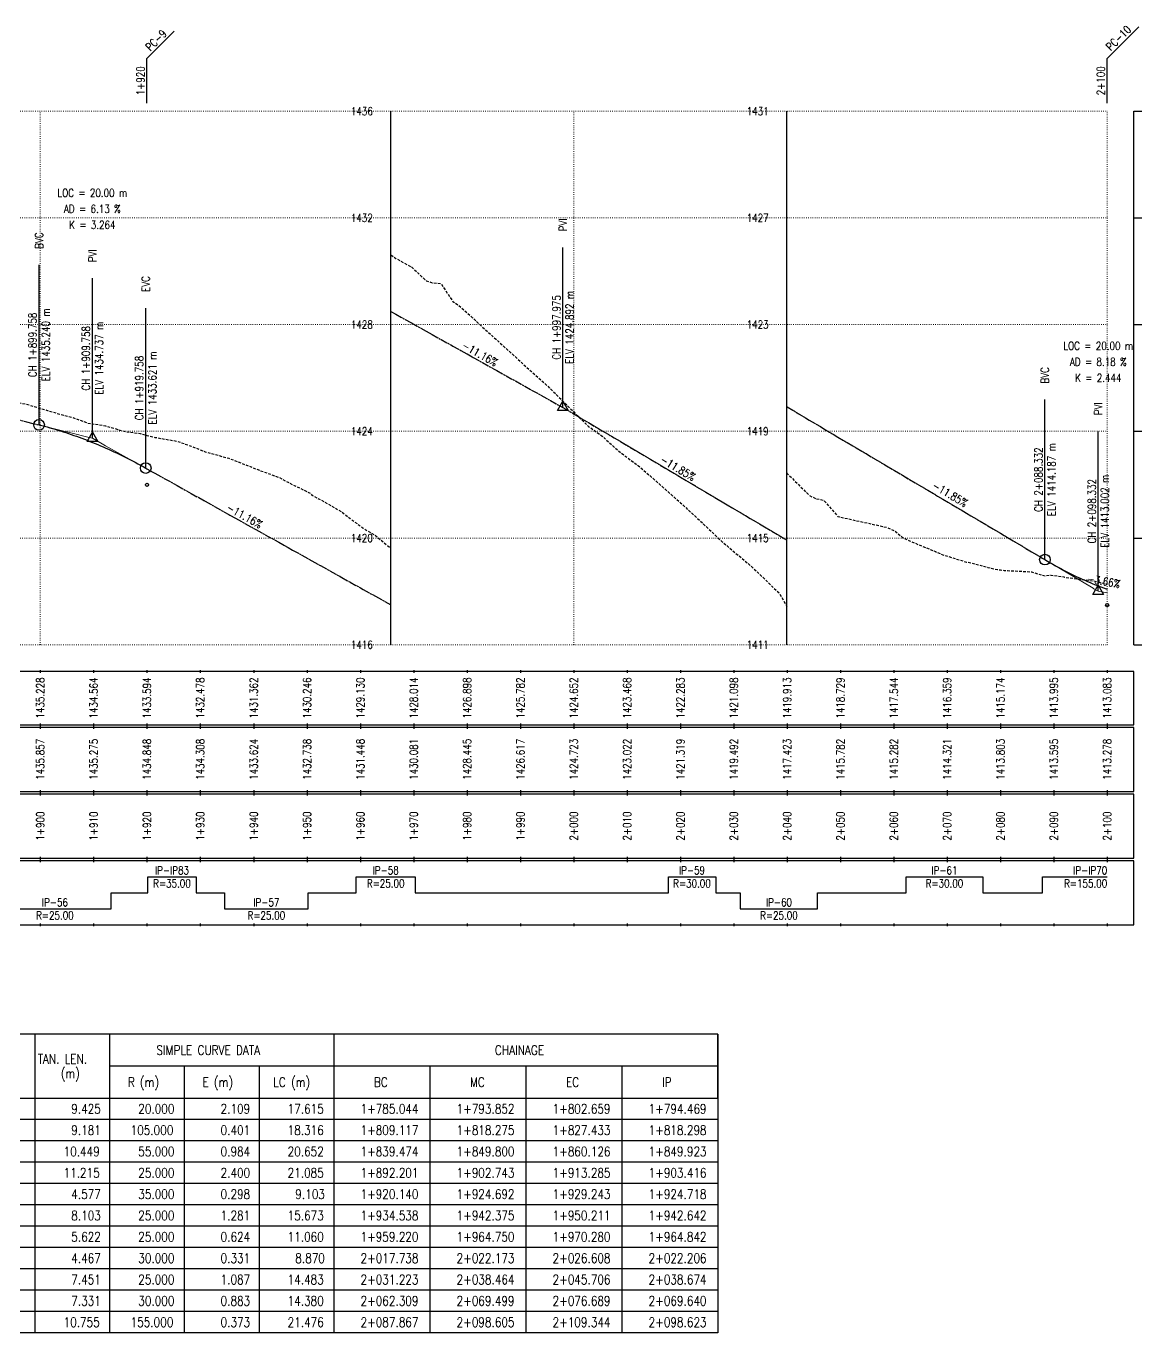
# Model space of a CAD drawing. Extents: x 337736 to 342002, y 3067251 to 3069533.
# Drawn here: x 340872.4 to 341081.6, y 3067258.7 to 3067503.7 of the extents above; entities that cross this region are included whole.
import ezdxf
from ezdxf.enums import TextEntityAlignment as Align

# ---------------------------------------------------------------- set-up
doc = ezdxf.new("R2010")
doc.units = 0
doc.header["$MEASUREMENT"] = 0
for name, pattern in [('Center', [2, 1.25, -0.25, 0.25, -0.25]), ('Dashed', [0.75, 0.5, -0.25]), ('Dot', [0.25, 0, -0.25])]:
    doc.linetypes.add(name, pattern=pattern)
for name, color, linetype in [('Chainage_TXT', 7, 'Continuous'), ('DesignRL_TXT', 5, 'Continuous'), ('ExistRL_TXT', 3, 'Continuous'), ('GL', 3, 'Dashed'), ('Grade Text', 7, 'Continuous'), ('HC_Data', 7, 'Continuous'), ('Horizontal Alignment', 7, 'Continuous'), ('Remark', 7, 'Continuous'), ('Scale Line', 1, 'Continuous'), ('TitleBox', 7, 'Continuous'), ('VIP Mark', 7, 'Continuous')]:
    doc.layers.add(name, color=color, linetype=linetype)
for name, color, linetype, lineweight in [('Grids', 9, 'Dot', 13), ('PipeCulvert', 6, 'Continuous', 30), ('Vertical Alignment', 5, 'Center', 30), ('VIP Line', 2, 'Continuous', 5)]:
    doc.layers.add(name, color=color, linetype=linetype, lineweight=lineweight)
doc.styles.get("Standard").update_dxf_attribs({"font": 'simplex.shx'})

msp = doc.modelspace()

# ---------------------------------------------------------------- linework, layer by layer
at = {"layer": 'GL', "flags": 128}
for points in [[(340940.78, 3067460.81), (340941.68, 3067460.15), (340944.65, 3067458.53), (340947.41, 3067455.95), (340948.52, 3067455.58), (340950.18, 3067455.43), (340952.39, 3067452.08), (340953.91, 3067451.02), (340955.06, 3067449.96), (340956, 3067449.09), (340956.2, 3067448.9), (340960.13, 3067445.28), (340960.63, 3067444.85), (340967.16, 3067438.91), (340970.7, 3067435.7), (340973.04, 3067433.37), (340975.06, 3067431.35), (340976.47, 3067429.95), (340977.84, 3067428.63), (340980.41, 3067426.85), (340982.66, 3067424.74), (340983.85, 3067423.75), (340987.2, 3067421.24), (340989.52, 3067419.25), (340992.88, 3067416.24), (340994.91, 3067414.47), (340995.06, 3067414.33), (340998.1, 3067411.57), (341002.16, 3067407.71), (341002.9, 3067407.03), (341003.81, 3067406.25), (341008.16, 3067402.6), (341010.82, 3067400.08), (341012.19, 3067398.7), (341013.56, 3067397.47), (341014.98, 3067394.92)], [(340775.06, 3067459.86), (340775.28, 3067459.8), (340778.26, 3067457.39), (340778.47, 3067457.23), (340778.49, 3067457.21), (340782.42, 3067456.36), (340785.58, 3067453.87), (340785.86, 3067453.77), (340787.3, 3067453.28), (340790.33, 3067452.48), (340790.8, 3067452.38), (340792.55, 3067452.95), (340795.06, 3067451.64), (340795.46, 3067451.43), (340797.15, 3067450.93), (340801.09, 3067449.34), (340801.94, 3067448.65), (340803.08, 3067447.83), (340805.54, 3067446.86), (340809.62, 3067446.2), (340811.96, 3067444.48), (340813.02, 3067444.16), (340813.93, 3067443.82), (340815.06, 3067443.6), (340817.3, 3067443.16), (340821.28, 3067442.06), (340821.56, 3067442.03), (340823.45, 3067443.12), (340823.56, 3067443.18), (340825.89, 3067441.17), (340826.08, 3067441.11), (340829.94, 3067440.57), (340830.68, 3067440.48), (340834.07, 3067439.71), (340834.65, 3067439.56), (340835.06, 3067439.45), (340837.47, 3067438.81), (340838.37, 3067438.88), (340839.53, 3067438.75), (340843.24, 3067438.18), (340843.73, 3067438.15), (340848.85, 3067437.95), (340850.17, 3067437.37), (340850.87, 3067437.3), (340851.69, 3067437.65), (340852.32, 3067437.22), (340854.8, 3067436.18), (340855.06, 3067436.14), (340860.06, 3067435.4), (340864.29, 3067434.51), (340866.96, 3067433.67), (340870.07, 3067433.22), (340872.48, 3067432.82), (340875.06, 3067432.02), (340878.75, 3067430.95), (340881.06, 3067430.33), (340883.99, 3067429.27), (340884.82, 3067429.15), (340886.68, 3067428.86), (340887.3, 3067428.73), (340891.24, 3067427.63), (340893.8, 3067427.32), (340895.06, 3067426.97), (340896.15, 3067426.67), (340896.54, 3067426.6), (340900.71, 3067425.88), (340903.34, 3067424.96), (340904.75, 3067424.4), (340905.98, 3067423.9), (340910.41, 3067422.67), (340910.61, 3067422.6), (340911.66, 3067422.2), (340915.06, 3067420.85), (340915.45, 3067420.68), (340915.47, 3067420.67), (340919.75, 3067419.12), (340922.36, 3067417.73), (340925.71, 3067416.11), (340925.98, 3067415.76), (340927.59, 3067414.91), (340931.57, 3067412.63), (340933.12, 3067411.39), (340935.06, 3067409.98), (340935.6, 3067409.58), (340937.91, 3067408.17), (340940.78, 3067405.81)], [(341014.98, 3067419.92), (341015.06, 3067419.85), (341019.22, 3067415.73), (341020.48, 3067415.06), (341021.31, 3067414.95), (341021.96, 3067414.79), (341024.58, 3067411.75), (341033.68, 3067409.75), (341035.06, 3067409.14), (341035.17, 3067409.1), (341036.7, 3067407.84), (341037.99, 3067407.2), (341042.9, 3067405.18), (341043.26, 3067405), (341044.23, 3067404.59), (341048.68, 3067403.22), (341049.52, 3067403.1), (341052.69, 3067402.21), (341054.5, 3067401.82), (341055.06, 3067401.75), (341055.74, 3067401.66), (341055.98, 3067401.61), (341056.37, 3067401.62), (341060.9, 3067401.39), (341062.9, 3067400.74), (341063.44, 3067400.66), (341064.53, 3067400.78), (341066.94, 3067400.47), (341067.08, 3067400.37), (341072.41, 3067399.7), (341072.58, 3067399.68), (341073.39, 3067399.5), (341075.06, 3067399.12)]]:
    msp.add_lwpolyline(points, dxfattribs=at)
at = {"layer": 'Grids'}
for p, q in [((340775.06, 3067487.73), (341075.06, 3067487.73)), ((340875.06, 3067387.73), (340875.06, 3067487.73)), ((340975.06, 3067387.73), (340975.06, 3067487.73)), ((341075.06, 3067387.73), (341075.06, 3067487.73)), ((341075.06, 3067387.73), (341075.06, 3067487.73)), ((340775.06, 3067467.73), (341075.06, 3067467.73)), ((340775.06, 3067447.73), (341075.06, 3067447.73)), ((340775.06, 3067427.73), (341075.06, 3067427.73)), ((340775.06, 3067407.73), (341075.06, 3067407.73)), ((340775.06, 3067387.73), (341075.06, 3067387.73))]:
    msp.add_line(p, q, dxfattribs=at)
at = {"layer": 'HC_Data'}
for p, q in [((340874.06, 3067314.73), (340874.06, 3067302.73)), ((340888.06, 3067314.73), (340888.06, 3067302.73)), ((340930.06, 3067314.73), (340930.06, 3067302.73)), ((341002.06, 3067314.73), (341002.06, 3067302.73)), ((340930.06, 3067308.73), (340888.06, 3067308.73)), ((340902.06, 3067308.73), (340902.06, 3067302.73)), ((340916.06, 3067308.73), (340916.06, 3067302.73)), ((341002.06, 3067308.73), (340930.06, 3067308.73)), ((340948.06, 3067308.73), (340948.06, 3067302.73)), ((340966.06, 3067308.73), (340966.06, 3067302.73)), ((340984.06, 3067308.73), (340984.06, 3067302.73)), ((340874.06, 3067302.73), (340874.06, 3067258.73)), ((340888.06, 3067302.73), (340888.06, 3067258.73)), ((340902.06, 3067302.73), (340902.06, 3067258.73)), ((340916.06, 3067302.73), (340916.06, 3067258.73)), ((340930.06, 3067302.73), (340930.06, 3067258.73)), ((340948.06, 3067302.73), (340948.06, 3067258.73)), ((340966.06, 3067302.73), (340966.06, 3067258.73)), ((340984.06, 3067302.73), (340984.06, 3067258.73)), ((341002.06, 3067302.73), (341002.06, 3067258.73)), ((341002.06, 3067298.73), (340770.06, 3067298.73)), ((341002.06, 3067294.73), (340770.06, 3067294.73)), ((341002.06, 3067290.73), (340770.06, 3067290.73)), ((341002.06, 3067286.73), (340770.06, 3067286.73)), ((341002.06, 3067282.73), (340770.06, 3067282.73)), ((341002.06, 3067278.73), (340770.06, 3067278.73)), ((341002.06, 3067274.73), (340770.06, 3067274.73)), ((341002.06, 3067270.73), (340770.06, 3067270.73)), ((341002.06, 3067266.73), (340770.06, 3067266.73)), ((341002.06, 3067262.73), (340770.06, 3067262.73)), ((341002.06, 3067258.73), (340770.06, 3067258.73))]:
    msp.add_line(p, q, dxfattribs=at)
msp.add_lwpolyline([(340770.06, 3067314.73), (340770.06, 3067302.73), (341002.06, 3067302.73), (341002.06, 3067314.73), (340770.06, 3067314.73)], dxfattribs=at)
at = {"layer": 'Horizontal Alignment'}
msp.add_lwpolyline([(340867.26, 3067338.23), (340888.35, 3067338.23), (340888.35, 3067341.23), (340895.2, 3067341.23), (340895.2, 3067344.23), (340904.3, 3067344.23), (340904.3, 3067341.23), (340909.6, 3067341.23), (340909.6, 3067338.23), (340925.27, 3067338.23), (340925.27, 3067341.23), (340934.28, 3067341.23), (340934.28, 3067344.23), (340945.34, 3067344.23), (340945.34, 3067341.23), (340992.8, 3067341.23), (340992.8, 3067344.23), (341001.67, 3067344.23), (341001.67, 3067341.23), (341006.28, 3067341.23), (341006.28, 3067338.23), (341020.77, 3067338.23), (341020.77, 3067341.23), (341037.37, 3067341.23), (341037.37, 3067344.23), (341051.75, 3067344.23), (341051.75, 3067341.23), (341062.93, 3067341.23), (341062.93, 3067344.23), (341075.06, 3067344.23)], dxfattribs=at)
at = {"layer": 'PipeCulvert'}
for centre in [(340895.06, 3067417.7), (341075.06, 3067395.15)]:
    msp.add_circle(centre, 0.3, dxfattribs=at)
at = {"layer": 'Remark'}
for p, q in [((340895.06, 3067497.63), (340900.15, 3067502.73)), ((341075.06, 3067497.63), (341081, 3067503.57)), ((340895.06, 3067489.23), (340895.06, 3067497.63)), ((341075.06, 3067489.23), (341075.06, 3067497.63))]:
    msp.add_line(p, q, dxfattribs=at)
at = {"layer": 'Scale Line'}
for p, q in [((340940.78, 3067387.73), (340940.78, 3067487.73)), ((341014.98, 3067387.73), (341014.98, 3067487.73)), ((341080.06, 3067387.73), (341080.06, 3067487.73)), ((341080.06, 3067487.73), (341081.56, 3067487.73)), ((341080.06, 3067467.73), (341081.56, 3067467.73)), ((341080.06, 3067447.73), (341081.56, 3067447.73)), ((341080.06, 3067427.73), (341081.56, 3067427.73)), ((341080.06, 3067407.73), (341081.56, 3067407.73)), ((341080.06, 3067387.73), (341081.56, 3067387.73))]:
    msp.add_line(p, q, dxfattribs=at)
at = {"layer": 'TitleBox'}
for p, q in [((340875.06, 3067382.98), (340875.06, 3067382.48)), ((340885.06, 3067382.98), (340885.06, 3067382.48)), ((340895.06, 3067382.98), (340895.06, 3067382.48)), ((340905.06, 3067382.98), (340905.06, 3067382.48)), ((340915.06, 3067382.98), (340915.06, 3067382.48)), ((340925.06, 3067382.98), (340925.06, 3067382.48)), ((340935.06, 3067382.98), (340935.06, 3067382.48)), ((340945.06, 3067382.98), (340945.06, 3067382.48)), ((340955.06, 3067382.98), (340955.06, 3067382.48)), ((340965.06, 3067382.98), (340965.06, 3067382.48)), ((340975.06, 3067382.98), (340975.06, 3067382.48)), ((340985.06, 3067382.98), (340985.06, 3067382.48)), ((340995.06, 3067382.98), (340995.06, 3067382.48)), ((341005.06, 3067382.98), (341005.06, 3067382.48)), ((341015.06, 3067382.98), (341015.06, 3067382.48)), ((341025.06, 3067382.98), (341025.06, 3067382.48)), ((341035.06, 3067382.98), (341035.06, 3067382.48)), ((341045.06, 3067382.98), (341045.06, 3067382.48)), ((341055.06, 3067382.98), (341055.06, 3067382.48)), ((341065.06, 3067382.98), (341065.06, 3067382.48)), ((341075.06, 3067382.98), (341075.06, 3067382.48)), ((341075.06, 3067382.98), (341075.06, 3067382.48)), ((340875.06, 3067372.98), (340875.06, 3067372.48)), ((340875.06, 3067372.48), (340875.06, 3067371.98)), ((340885.06, 3067372.98), (340885.06, 3067372.48)), ((340885.06, 3067372.48), (340885.06, 3067371.98)), ((340895.06, 3067372.98), (340895.06, 3067372.48)), ((340895.06, 3067372.48), (340895.06, 3067371.98)), ((340905.06, 3067372.98), (340905.06, 3067372.48)), ((340905.06, 3067372.48), (340905.06, 3067371.98)), ((340915.06, 3067372.98), (340915.06, 3067372.48)), ((340915.06, 3067372.48), (340915.06, 3067371.98)), ((340925.06, 3067372.98), (340925.06, 3067372.48)), ((340925.06, 3067372.48), (340925.06, 3067371.98)), ((340935.06, 3067372.98), (340935.06, 3067372.48)), ((340935.06, 3067372.48), (340935.06, 3067371.98)), ((340945.06, 3067372.98), (340945.06, 3067372.48)), ((340945.06, 3067372.48), (340945.06, 3067371.98)), ((340955.06, 3067372.98), (340955.06, 3067372.48)), ((340955.06, 3067372.48), (340955.06, 3067371.98)), ((340965.06, 3067372.98), (340965.06, 3067372.48)), ((340965.06, 3067372.48), (340965.06, 3067371.98)), ((340975.06, 3067372.98), (340975.06, 3067372.48)), ((340975.06, 3067372.48), (340975.06, 3067371.98)), ((340985.06, 3067372.98), (340985.06, 3067372.48)), ((340985.06, 3067372.48), (340985.06, 3067371.98)), ((340995.06, 3067372.98), (340995.06, 3067372.48)), ((340995.06, 3067372.48), (340995.06, 3067371.98)), ((341005.06, 3067372.98), (341005.06, 3067372.48)), ((341005.06, 3067372.48), (341005.06, 3067371.98)), ((341015.06, 3067372.98), (341015.06, 3067372.48)), ((341015.06, 3067372.48), (341015.06, 3067371.98)), ((341025.06, 3067372.98), (341025.06, 3067372.48)), ((341025.06, 3067372.48), (341025.06, 3067371.98)), ((341035.06, 3067372.98), (341035.06, 3067372.48)), ((341035.06, 3067372.48), (341035.06, 3067371.98)), ((341045.06, 3067372.98), (341045.06, 3067372.48)), ((341045.06, 3067372.48), (341045.06, 3067371.98)), ((341055.06, 3067372.98), (341055.06, 3067372.48)), ((341055.06, 3067372.48), (341055.06, 3067371.98)), ((341065.06, 3067372.98), (341065.06, 3067372.48)), ((341065.06, 3067372.48), (341065.06, 3067371.98)), ((341075.06, 3067372.98), (341075.06, 3067372.48)), ((341075.06, 3067372.98), (341075.06, 3067372.48)), ((341075.06, 3067372.48), (341075.06, 3067371.98)), ((341075.06, 3067372.48), (341075.06, 3067371.98)), ((340875.06, 3067360.48), (340875.06, 3067359.98)), ((340875.06, 3067359.98), (340875.06, 3067359.48)), ((340885.06, 3067360.48), (340885.06, 3067359.98)), ((340885.06, 3067359.98), (340885.06, 3067359.48)), ((340895.06, 3067360.48), (340895.06, 3067359.98)), ((340895.06, 3067359.98), (340895.06, 3067359.48)), ((340905.06, 3067360.48), (340905.06, 3067359.98)), ((340905.06, 3067359.98), (340905.06, 3067359.48)), ((340915.06, 3067360.48), (340915.06, 3067359.98)), ((340915.06, 3067359.98), (340915.06, 3067359.48)), ((340925.06, 3067360.48), (340925.06, 3067359.98)), ((340925.06, 3067359.98), (340925.06, 3067359.48)), ((340935.06, 3067360.48), (340935.06, 3067359.98)), ((340935.06, 3067359.98), (340935.06, 3067359.48)), ((340945.06, 3067360.48), (340945.06, 3067359.98)), ((340945.06, 3067359.98), (340945.06, 3067359.48)), ((340955.06, 3067360.48), (340955.06, 3067359.98)), ((340955.06, 3067359.98), (340955.06, 3067359.48)), ((340965.06, 3067360.48), (340965.06, 3067359.98)), ((340965.06, 3067359.98), (340965.06, 3067359.48)), ((340975.06, 3067360.48), (340975.06, 3067359.98)), ((340975.06, 3067359.98), (340975.06, 3067359.48)), ((340985.06, 3067360.48), (340985.06, 3067359.98)), ((340985.06, 3067359.98), (340985.06, 3067359.48)), ((340995.06, 3067360.48), (340995.06, 3067359.98)), ((340995.06, 3067359.98), (340995.06, 3067359.48)), ((341005.06, 3067360.48), (341005.06, 3067359.98)), ((341005.06, 3067359.98), (341005.06, 3067359.48)), ((341015.06, 3067360.48), (341015.06, 3067359.98)), ((341015.06, 3067359.98), (341015.06, 3067359.48)), ((341025.06, 3067360.48), (341025.06, 3067359.98)), ((341025.06, 3067359.98), (341025.06, 3067359.48)), ((341035.06, 3067360.48), (341035.06, 3067359.98)), ((341035.06, 3067359.98), (341035.06, 3067359.48)), ((341045.06, 3067360.48), (341045.06, 3067359.98)), ((341045.06, 3067359.98), (341045.06, 3067359.48)), ((341055.06, 3067360.48), (341055.06, 3067359.98)), ((341055.06, 3067359.98), (341055.06, 3067359.48)), ((341065.06, 3067360.48), (341065.06, 3067359.98)), ((341065.06, 3067359.98), (341065.06, 3067359.48)), ((341075.06, 3067360.48), (341075.06, 3067359.98)), ((341075.06, 3067360.48), (341075.06, 3067359.98)), ((341075.06, 3067359.98), (341075.06, 3067359.48)), ((341075.06, 3067359.98), (341075.06, 3067359.48)), ((340875.06, 3067347.98), (340875.06, 3067347.48)), ((340875.06, 3067347.48), (340875.06, 3067346.98)), ((340885.06, 3067347.98), (340885.06, 3067347.48)), ((340885.06, 3067347.48), (340885.06, 3067346.98)), ((340895.06, 3067347.98), (340895.06, 3067347.48)), ((340895.06, 3067347.48), (340895.06, 3067346.98)), ((340905.06, 3067347.98), (340905.06, 3067347.48)), ((340905.06, 3067347.48), (340905.06, 3067346.98)), ((340915.06, 3067347.98), (340915.06, 3067347.48)), ((340915.06, 3067347.48), (340915.06, 3067346.98)), ((340925.06, 3067347.98), (340925.06, 3067347.48)), ((340925.06, 3067347.48), (340925.06, 3067346.98)), ((340935.06, 3067347.98), (340935.06, 3067347.48)), ((340935.06, 3067347.48), (340935.06, 3067346.98)), ((340945.06, 3067347.98), (340945.06, 3067347.48)), ((340945.06, 3067347.48), (340945.06, 3067346.98)), ((340955.06, 3067347.98), (340955.06, 3067347.48)), ((340955.06, 3067347.48), (340955.06, 3067346.98)), ((340965.06, 3067347.98), (340965.06, 3067347.48)), ((340965.06, 3067347.48), (340965.06, 3067346.98)), ((340975.06, 3067347.98), (340975.06, 3067347.48)), ((340975.06, 3067347.48), (340975.06, 3067346.98)), ((340985.06, 3067347.98), (340985.06, 3067347.48)), ((340985.06, 3067347.48), (340985.06, 3067346.98)), ((340995.06, 3067347.98), (340995.06, 3067347.48)), ((340995.06, 3067347.48), (340995.06, 3067346.98)), ((341005.06, 3067347.98), (341005.06, 3067347.48)), ((341005.06, 3067347.48), (341005.06, 3067346.98)), ((341015.06, 3067347.98), (341015.06, 3067347.48)), ((341015.06, 3067347.48), (341015.06, 3067346.98)), ((341025.06, 3067347.98), (341025.06, 3067347.48)), ((341025.06, 3067347.48), (341025.06, 3067346.98)), ((341035.06, 3067347.98), (341035.06, 3067347.48)), ((341035.06, 3067347.48), (341035.06, 3067346.98)), ((341045.06, 3067347.98), (341045.06, 3067347.48)), ((341045.06, 3067347.48), (341045.06, 3067346.98)), ((341055.06, 3067347.98), (341055.06, 3067347.48)), ((341055.06, 3067347.48), (341055.06, 3067346.98)), ((341065.06, 3067347.98), (341065.06, 3067347.48)), ((341065.06, 3067347.48), (341065.06, 3067346.98)), ((341075.06, 3067347.98), (341075.06, 3067347.48)), ((341075.06, 3067347.98), (341075.06, 3067347.48)), ((341075.06, 3067347.48), (341075.06, 3067346.98)), ((341075.06, 3067347.48), (341075.06, 3067346.98)), ((340875.06, 3067335.48), (340875.06, 3067334.98)), ((340885.06, 3067335.48), (340885.06, 3067334.98)), ((340895.06, 3067335.48), (340895.06, 3067334.98)), ((340905.06, 3067335.48), (340905.06, 3067334.98)), ((340915.06, 3067335.48), (340915.06, 3067334.98)), ((340925.06, 3067335.48), (340925.06, 3067334.98)), ((340935.06, 3067335.48), (340935.06, 3067334.98)), ((340945.06, 3067335.48), (340945.06, 3067334.98)), ((340955.06, 3067335.48), (340955.06, 3067334.98)), ((340965.06, 3067335.48), (340965.06, 3067334.98)), ((340975.06, 3067335.48), (340975.06, 3067334.98)), ((340985.06, 3067335.48), (340985.06, 3067334.98)), ((340995.06, 3067335.48), (340995.06, 3067334.98)), ((341005.06, 3067335.48), (341005.06, 3067334.98)), ((341015.06, 3067335.48), (341015.06, 3067334.98)), ((341025.06, 3067335.48), (341025.06, 3067334.98)), ((341035.06, 3067335.48), (341035.06, 3067334.98)), ((341045.06, 3067335.48), (341045.06, 3067334.98)), ((341055.06, 3067335.48), (341055.06, 3067334.98)), ((341065.06, 3067335.48), (341065.06, 3067334.98)), ((341075.06, 3067335.48), (341075.06, 3067334.98)), ((341075.06, 3067335.48), (341075.06, 3067334.98))]:
    msp.add_line(p, q, dxfattribs=at)
for points in [[(340770.06, 3067372.73), (341080.06, 3067372.73), (341080.06, 3067382.73), (340770.06, 3067382.73)], [(340770.06, 3067360.23), (341080.06, 3067360.23), (341080.06, 3067372.23), (340770.06, 3067372.23)], [(340770.06, 3067347.73), (341080.06, 3067347.73), (341080.06, 3067359.73), (340770.06, 3067359.73)], [(340770.06, 3067335.23), (341080.06, 3067335.23), (341080.06, 3067347.23), (340770.06, 3067347.23)]]:
    msp.add_lwpolyline(points, close=True, dxfattribs=at)
at = {"layer": 'Vertical Alignment'}
for points in [[(340940.78, 3067450.19), (340941.68, 3067449.69), (340944.65, 3067448.04), (340947.41, 3067446.49), (340948.52, 3067445.88), (340950.18, 3067444.95), (340952.39, 3067443.72), (340953.91, 3067442.87), (340955.06, 3067442.23), (340956, 3067441.7), (340956.2, 3067441.59), (340960.13, 3067439.4), (340960.63, 3067439.12), (340967.16, 3067435.47), (340970.7, 3067433.5), (340973.04, 3067432.2), (340973.04, 3067432.2), (340973.04, 3067432.2), (340973.04, 3067432.2), (340975.06, 3067431), (340976.47, 3067430.16), (340977.84, 3067429.35), (340980.41, 3067427.83), (340982.66, 3067426.49), (340983.85, 3067425.79), (340987.2, 3067423.81), (340989.52, 3067422.43), (340992.88, 3067420.44), (340994.91, 3067419.24), (340995.06, 3067419.15), (340998.1, 3067417.35), (341002.16, 3067414.94), (341002.9, 3067414.51), (341003.81, 3067413.97), (341008.16, 3067411.39), (341010.82, 3067409.82), (341012.19, 3067409), (341013.56, 3067408.19), (341014.98, 3067407.35)], [(341014.98, 3067432.35), (341015.06, 3067432.3), (341019.22, 3067429.84), (341020.48, 3067429.09), (341021.31, 3067428.6), (341021.96, 3067428.22), (341024.58, 3067426.66), (341033.68, 3067421.27), (341035.06, 3067420.45), (341035.17, 3067420.39), (341036.7, 3067419.49), (341037.99, 3067418.72), (341042.9, 3067415.81), (341043.26, 3067415.6), (341044.23, 3067415.03), (341048.68, 3067412.39), (341049.52, 3067411.89), (341052.69, 3067410.01), (341054.5, 3067408.94), (341055.06, 3067408.61), (341055.74, 3067408.21), (341055.98, 3067408.06), (341056.37, 3067407.83), (341060.9, 3067405.14), (341062.9, 3067403.96), (341063.39, 3067403.67), (341063.89, 3067403.38), (341064.39, 3067403.09), (341064.89, 3067402.81), (341065.39, 3067402.53), (341065.89, 3067402.25), (341066.39, 3067401.99), (341066.89, 3067401.72), (341067.39, 3067401.46), (341067.89, 3067401.21), (341068.39, 3067400.96), (341068.89, 3067400.72), (341069.39, 3067400.48), (341069.89, 3067400.25), (341070.39, 3067400.03), (341070.89, 3067399.8), (341071.39, 3067399.59), (341071.89, 3067399.37), (341072.39, 3067399.17), (341072.89, 3067398.97), (341073.39, 3067398.77), (341073.89, 3067398.58), (341074.39, 3067398.39), (341074.89, 3067398.21), (341075.06, 3067398.15)], [(340870.07, 3067430.13), (340872.48, 3067429.52), (340874.82, 3067428.93), (340875.32, 3067428.81), (340875.82, 3067428.67), (340876.32, 3067428.54), (340876.82, 3067428.4), (340877.32, 3067428.26), (340877.82, 3067428.11), (340878.32, 3067427.96), (340878.82, 3067427.8), (340879.32, 3067427.65), (340879.82, 3067427.48), (340880.32, 3067427.32), (340880.82, 3067427.15), (340881.32, 3067426.97), (340881.82, 3067426.8), (340882.32, 3067426.62), (340882.82, 3067426.43), (340883.32, 3067426.24), (340883.82, 3067426.05), (340884.32, 3067425.85), (340884.82, 3067425.65), (340885.32, 3067425.45), (340885.82, 3067425.24), (340886.32, 3067425.03), (340886.82, 3067424.81), (340887.32, 3067424.59), (340887.82, 3067424.37), (340888.32, 3067424.14), (340888.82, 3067423.91), (340889.32, 3067423.68), (340889.82, 3067423.44), (340890.32, 3067423.19), (340890.82, 3067422.95), (340891.32, 3067422.7), (340891.82, 3067422.44), (340892.32, 3067422.19), (340892.82, 3067421.92), (340893.32, 3067421.66), (340893.82, 3067421.39), (340894.32, 3067421.12), (340894.82, 3067420.84), (340894.82, 3067420.84), (340895.06, 3067420.7), (340896.15, 3067420.09), (340896.54, 3067419.88), (340900.71, 3067417.55), (340903.34, 3067416.08), (340904.75, 3067415.3), (340905.98, 3067414.61), (340910.41, 3067412.14), (340910.61, 3067412.02), (340911.66, 3067411.44), (340915.06, 3067409.54), (340915.45, 3067409.33), (340915.47, 3067409.31), (340919.75, 3067406.93), (340922.36, 3067405.47), (340925.71, 3067403.6), (340925.98, 3067403.45), (340927.59, 3067402.55), (340931.57, 3067400.34), (340933.12, 3067399.47), (340935.06, 3067398.38), (340935.6, 3067398.08), (340937.91, 3067396.8), (340940.78, 3067395.19)]]:
    msp.add_lwpolyline(points, dxfattribs=at)
at = {"layer": 'VIP Line'}
for points in [[(340940.78, 3067450.19), (340941.68, 3067449.69), (340944.65, 3067448.04), (340947.41, 3067446.49), (340948.52, 3067445.88), (340950.18, 3067444.95), (340952.39, 3067443.72), (340953.91, 3067442.87), (340955.06, 3067442.23), (340956, 3067441.7), (340956.2, 3067441.59), (340960.13, 3067439.4), (340960.63, 3067439.12), (340967.16, 3067435.47), (340970.7, 3067433.5), (340973.04, 3067432.2), (340975.06, 3067431), (340976.47, 3067430.16), (340977.84, 3067429.35), (340980.41, 3067427.83), (340982.66, 3067426.49), (340983.85, 3067425.79), (340987.2, 3067423.81), (340989.52, 3067422.43), (340992.88, 3067420.44), (340994.91, 3067419.24), (340995.06, 3067419.15), (340998.1, 3067417.35), (341002.16, 3067414.94), (341002.9, 3067414.51), (341003.81, 3067413.97), (341008.16, 3067411.39), (341010.82, 3067409.82), (341012.19, 3067409), (341013.56, 3067408.19), (341014.98, 3067407.35)], [(341014.98, 3067432.35), (341015.06, 3067432.3), (341019.22, 3067429.84), (341020.48, 3067429.09), (341021.31, 3067428.6), (341021.96, 3067428.22), (341024.58, 3067426.66), (341033.68, 3067421.27), (341035.06, 3067420.45), (341035.17, 3067420.39), (341036.7, 3067419.49), (341037.99, 3067418.72), (341042.9, 3067415.81), (341043.26, 3067415.6), (341044.23, 3067415.03), (341048.68, 3067412.39), (341049.52, 3067411.89), (341052.69, 3067410.01), (341054.5, 3067408.94), (341055.06, 3067408.61), (341055.74, 3067408.21), (341055.98, 3067408.06), (341056.37, 3067407.83), (341060.9, 3067405.14), (341062.9, 3067403.96), (341063.44, 3067403.64), (341064.53, 3067403), (341066.94, 3067401.57), (341067.08, 3067401.49), (341072.41, 3067398.33), (341072.58, 3067398.23), (341073.39, 3067397.75), (341075.06, 3067397.44)], [(340870.07, 3067430.13), (340872.48, 3067429.52), (340875.06, 3067428.87), (340878.75, 3067427.95), (340881.06, 3067427.36), (340883.99, 3067426.63), (340884.82, 3067426.42), (340886.68, 3067425.38), (340887.3, 3067425.03), (340891.24, 3067422.83), (340893.8, 3067421.4), (340895.06, 3067420.7), (340896.15, 3067420.09), (340896.54, 3067419.88), (340900.71, 3067417.55), (340903.34, 3067416.08), (340904.75, 3067415.3), (340905.98, 3067414.61), (340910.41, 3067412.14), (340910.61, 3067412.02), (340911.66, 3067411.44), (340915.06, 3067409.54), (340915.45, 3067409.33), (340915.47, 3067409.31), (340919.75, 3067406.93), (340922.36, 3067405.47), (340925.71, 3067403.6), (340925.98, 3067403.45), (340927.59, 3067402.55), (340931.57, 3067400.34), (340933.12, 3067399.47), (340935.06, 3067398.38), (340935.6, 3067398.08), (340937.91, 3067396.8), (340940.78, 3067395.19)]]:
    msp.add_lwpolyline(points, dxfattribs=at)
at = {"layer": 'VIP Mark'}
for p, q in [((340973.04, 3067432.2), (340973.04, 3067462.2)), ((340874.82, 3067428.93), (340874.82, 3067458.93)), ((340884.82, 3067426.42), (340884.82, 3067456.42)), ((340894.82, 3067420.84), (340894.82, 3067450.84)), ((341063.39, 3067403.67), (341063.39, 3067433.67)), ((341073.39, 3067397.75), (341073.39, 3067427.75))]:
    msp.add_line(p, q, dxfattribs=at)
for points in [[(340972.04, 3067431.62), (340973.04, 3067433.35), (340974.04, 3067431.62), (340972.04, 3067431.62)], [(340883.82, 3067425.84), (340884.82, 3067427.57), (340885.82, 3067425.84), (340883.82, 3067425.84)], [(341072.39, 3067397.17), (341073.39, 3067398.9), (341074.39, 3067397.17), (341072.39, 3067397.17)]]:
    msp.add_lwpolyline(points, dxfattribs=at)
for centre in [(340874.82, 3067428.93), (340894.82, 3067420.84), (341063.39, 3067403.67)]:
    msp.add_circle(centre, 1, dxfattribs=at)

# ---------------------------------------------------------------- texts
at = {"width": 0.8}
for s, p in [('1436', (340933.28, 3067486.98)), ('1431', (341007.48, 3067486.98)), ('1432', (340933.28, 3067466.98)), ('1427', (341007.48, 3067466.98)), ('1428', (340933.28, 3067446.98)), ('1423', (341007.48, 3067446.98)), ('1424', (340933.28, 3067426.98)), ('1419', (341007.48, 3067426.98)), ('1420', (340933.28, 3067406.98)), ('1415', (341007.48, 3067406.98)), ('1416', (340933.28, 3067386.98)), ('1411', (341007.48, 3067386.98))]:
    msp.add_text(s, height=1.5, dxfattribs=at).set_placement(p)
at = {"layer": 'Chainage_TXT', "width": 0.8}
for s, p in [('1+900', (340875.06, 3067353.73)), ('1+910', (340885.06, 3067353.73)), ('1+920', (340895.06, 3067353.73)), ('1+930', (340905.06, 3067353.73)), ('1+940', (340915.06, 3067353.73)), ('1+950', (340925.06, 3067353.73)), ('1+960', (340935.06, 3067353.73)), ('1+970', (340945.06, 3067353.73)), ('1+980', (340955.06, 3067353.73)), ('1+990', (340965.06, 3067353.73)), ('2+000', (340975.06, 3067353.73)), ('2+010', (340985.06, 3067353.73)), ('2+020', (340995.06, 3067353.73)), ('2+030', (341005.06, 3067353.73)), ('2+040', (341015.06, 3067353.73)), ('2+050', (341025.06, 3067353.73)), ('2+060', (341035.06, 3067353.73)), ('2+070', (341045.06, 3067353.73)), ('2+080', (341055.06, 3067353.73)), ('2+090', (341065.06, 3067353.73)), ('2+100', (341075.06, 3067353.73)), ('2+100', (341075.06, 3067353.73))]:
    msp.add_text(s, height=1.5, rotation=90, dxfattribs=at).set_placement(p, align=Align.MIDDLE_CENTER)
at = {"layer": 'DesignRL_TXT', "width": 0.8}
for s, p in [('1435.228', (340875.06, 3067377.73)), ('1434.564', (340885.06, 3067377.73)), ('1433.594', (340895.06, 3067377.73)), ('1432.478', (340905.06, 3067377.73)), ('1431.362', (340915.06, 3067377.73)), ('1430.246', (340925.06, 3067377.73)), ('1429.130', (340935.06, 3067377.73)), ('1428.014', (340945.06, 3067377.73)), ('1426.898', (340955.06, 3067377.73)), ('1425.782', (340965.06, 3067377.73)), ('1424.652', (340975.06, 3067377.73)), ('1423.468', (340985.06, 3067377.73)), ('1422.283', (340995.06, 3067377.73)), ('1421.098', (341005.06, 3067377.73)), ('1419.913', (341015.06, 3067377.73)), ('1418.729', (341025.06, 3067377.73)), ('1417.544', (341035.06, 3067377.73)), ('1416.359', (341045.06, 3067377.73)), ('1415.174', (341055.06, 3067377.73)), ('1413.995', (341065.06, 3067377.73)), ('1413.083', (341075.06, 3067377.73)), ('1413.083', (341075.06, 3067377.73))]:
    msp.add_text(s, height=1.5, rotation=90, dxfattribs=at).set_placement(p, align=Align.MIDDLE_CENTER)
at = {"layer": 'ExistRL_TXT', "width": 0.8}
for s, p in [('1435.857', (340875.06, 3067366.23)), ('1435.275', (340885.06, 3067366.23)), ('1434.848', (340895.06, 3067366.23)), ('1434.308', (340905.06, 3067366.23)), ('1433.624', (340915.06, 3067366.23)), ('1432.738', (340925.06, 3067366.23)), ('1431.448', (340935.06, 3067366.23)), ('1430.081', (340945.06, 3067366.23)), ('1428.445', (340955.06, 3067366.23)), ('1426.617', (340965.06, 3067366.23)), ('1424.723', (340975.06, 3067366.23)), ('1423.022', (340985.06, 3067366.23)), ('1421.319', (340995.06, 3067366.23)), ('1419.492', (341005.06, 3067366.23)), ('1417.423', (341015.06, 3067366.23)), ('1415.782', (341025.06, 3067366.23)), ('1415.282', (341035.06, 3067366.23)), ('1414.321', (341045.06, 3067366.23)), ('1413.803', (341055.06, 3067366.23)), ('1413.595', (341065.06, 3067366.23)), ('1413.278', (341075.06, 3067366.23)), ('1413.278', (341075.06, 3067366.23))]:
    msp.add_text(s, height=1.5, rotation=90, dxfattribs=at).set_placement(p, align=Align.MIDDLE_CENTER)
at = {"layer": 'Grade Text', "width": 0.8}
for s, rotation, p in [('-11.16%', 330.84, (340956.91, 3067441.19)), ('-11.85%', 329.3585, (340994.01, 3067419.77)), ('-11.85%', 329.3585, (341045.02, 3067414.89)), ('-11.16%', 330.84, (340912.8, 3067410.81)), ('-3.66%', 349.6225, (341074.23, 3067398.45))]:
    msp.add_text(s, height=1.5, rotation=rotation, dxfattribs=at).set_placement(p, align=Align.BOTTOM_CENTER)
at = {"layer": 'HC_Data', "width": 0.8}
for s, p in [('TAN. LEN.', (340874.58, 3067309.18)), ('SIMPLE CURVE DATA', (340896.82, 3067310.83)), ('CHAINAGE', (340960.3, 3067310.83)), ('(m)', (340878.9, 3067306.48)), ('R (m)', (340891.46, 3067304.83)), ('E (m)', (340905.46, 3067304.83)), ('LC (m)', (340918.74, 3067304.83)), ('BC', (340937.62, 3067304.83)), ('MC', (340955.62, 3067304.83)), ('EC', (340973.62, 3067304.83)), ('IP', (340991.62, 3067304.83)), ('9.425', (340880.86, 3067299.83)), ('20.000', (340893.42, 3067299.83)), ('2.109', (340908.86, 3067299.83)), ('17.615', (340921.42, 3067299.83)), ('1+785.044', (340935.1, 3067299.83)), ('1+793.852', (340953.1, 3067299.83)), ('1+802.659', (340971.1, 3067299.83)), ('1+794.469', (340989.1, 3067299.83)), ('9.181', (340880.86, 3067295.83)), ('105.000', (340891.98, 3067295.83)), ('0.401', (340908.86, 3067295.83)), ('18.316', (340921.42, 3067295.83)), ('1+809.117', (340935.1, 3067295.83)), ('1+818.275', (340953.1, 3067295.83)), ('1+827.433', (340971.1, 3067295.83)), ('1+818.298', (340989.1, 3067295.83)), ('10.449', (340879.42, 3067291.83)), ('55.000', (340893.42, 3067291.83)), ('0.984', (340908.86, 3067291.83)), ('20.652', (340921.42, 3067291.83)), ('1+839.474', (340935.1, 3067291.83)), ('1+849.800', (340953.1, 3067291.83)), ('1+860.126', (340971.1, 3067291.83)), ('1+849.923', (340989.1, 3067291.83)), ('11.215', (340879.42, 3067287.83)), ('25.000', (340893.42, 3067287.83)), ('2.400', (340908.86, 3067287.83)), ('21.085', (340921.42, 3067287.83)), ('1+892.201', (340935.1, 3067287.83)), ('1+902.743', (340953.1, 3067287.83)), ('1+913.285', (340971.1, 3067287.83)), ('1+903.416', (340989.1, 3067287.83)), ('4.577', (340880.86, 3067283.83)), ('35.000', (340893.42, 3067283.83)), ('0.298', (340908.86, 3067283.83)), ('9.103', (340922.86, 3067283.83)), ('1+920.140', (340935.1, 3067283.83)), ('1+924.692', (340953.1, 3067283.83)), ('1+929.243', (340971.1, 3067283.83)), ('1+924.718', (340989.1, 3067283.83)), ('8.103', (340880.86, 3067279.83)), ('25.000', (340893.42, 3067279.83)), ('1.281', (340908.86, 3067279.83)), ('15.673', (340921.42, 3067279.83)), ('1+934.538', (340935.1, 3067279.83)), ('1+942.375', (340953.1, 3067279.83)), ('1+950.211', (340971.1, 3067279.83)), ('1+942.642', (340989.1, 3067279.83)), ('5.622', (340880.86, 3067275.83)), ('25.000', (340893.42, 3067275.83)), ('0.624', (340908.86, 3067275.83)), ('11.060', (340921.42, 3067275.83)), ('1+959.220', (340935.1, 3067275.83)), ('1+964.750', (340953.1, 3067275.83)), ('1+970.280', (340971.1, 3067275.83)), ('1+964.842', (340989.1, 3067275.83)), ('4.467', (340880.86, 3067271.83)), ('30.000', (340893.42, 3067271.83)), ('0.331', (340908.86, 3067271.83)), ('8.870', (340922.86, 3067271.83)), ('2+017.738', (340935.1, 3067271.83)), ('2+022.173', (340953.1, 3067271.83)), ('2+026.608', (340971.1, 3067271.83)), ('2+022.206', (340989.1, 3067271.83)), ('7.451', (340880.86, 3067267.83)), ('25.000', (340893.42, 3067267.83)), ('1.087', (340908.86, 3067267.83)), ('14.483', (340921.42, 3067267.83)), ('2+031.223', (340935.1, 3067267.83)), ('2+038.464', (340953.1, 3067267.83)), ('2+045.706', (340971.1, 3067267.83)), ('2+038.674', (340989.1, 3067267.83)), ('7.331', (340880.86, 3067263.83)), ('30.000', (340893.42, 3067263.83)), ('0.883', (340908.86, 3067263.83)), ('14.380', (340921.42, 3067263.83)), ('2+062.309', (340935.1, 3067263.83)), ('2+069.499', (340953.1, 3067263.83)), ('2+076.689', (340971.1, 3067263.83)), ('2+069.640', (340989.1, 3067263.83)), ('10.755', (340879.42, 3067259.83)), ('155.000', (340891.98, 3067259.83)), ('0.373', (340908.86, 3067259.83)), ('21.476', (340921.42, 3067259.83)), ('2+087.867', (340935.1, 3067259.83)), ('2+098.605', (340953.1, 3067259.83)), ('2+109.344', (340971.1, 3067259.83)), ('2+098.623', (340989.1, 3067259.83))]:
    msp.add_text(s, height=1.8, dxfattribs=at).set_placement(p)
at = {"layer": 'Horizontal Alignment', "width": 0.8}
for s, p in [('IP-IP83', (340899.75, 3067344.23)), ('IP-58', (340939.81, 3067344.23)), ('IP-59', (340997.23, 3067344.23)), ('IP-61', (341044.56, 3067344.23)), ('IP-56', (340877.8, 3067338.23)), ('IP-57', (340917.44, 3067338.23)), ('IP-60', (341013.53, 3067338.23))]:
    msp.add_text(s, height=1.5, dxfattribs=at).set_placement(p, align=Align.BOTTOM_CENTER)
msp.add_text('IP-IP70', height=1.5, dxfattribs=at).set_placement((341075.06, 3067344.23), align=Align.BOTTOM_RIGHT)
for s, p in [('R=35.00', (340899.75, 3067343.73)), ('R=25.00', (340939.81, 3067343.73)), ('R=30.00', (340997.23, 3067343.73)), ('R=30.00', (341044.56, 3067343.73)), ('R=25.00', (340877.8, 3067337.73)), ('R=25.00', (340917.44, 3067337.73)), ('R=25.00', (341013.53, 3067337.73))]:
    msp.add_text(s, height=1.5, dxfattribs=at).set_placement(p, align=Align.TOP_CENTER)
msp.add_text('R=155.00', height=1.5, dxfattribs=at).set_placement((341075.06, 3067343.73), align=Align.TOP_RIGHT)
at = {"layer": 'Remark', "width": 0.8}
for s, rotation, p in [('PC-9', 45, (340897.61, 3067500.18)), ('PC-10', 45, (341078.03, 3067500.6)), ('1+920', 90, (340895.06, 3067493.43)), ('2+100', 90, (341075.06, 3067493.43))]:
    msp.add_text(s, height=1.5, rotation=rotation, dxfattribs=at).set_placement(p, align=Align.BOTTOM_CENTER)
at = {"layer": 'VIP Mark', "width": 0.8}
for s, p in [('LOC = 20.00 m', (340884.82, 3067472.42)), ('AD = 6.13 %', (340884.82, 3067469.42)), ('K = 3.264', (340884.82, 3067466.42)), ('LOC = 20.00 m', (341073.39, 3067443.75)), ('AD = 8.18 %', (341073.39, 3067440.75)), ('K = 2.444', (341073.39, 3067437.75))]:
    msp.add_text(s, height=1.5, dxfattribs=at).set_placement(p, align=Align.MIDDLE_CENTER)
for s, p in [('PVI', (340973.04, 3067465.2)), ('BVC', (340874.82, 3067461.93)), ('PVI', (340884.82, 3067459.42)), ('EVC', (340894.82, 3067453.84)), ('BVC', (341063.39, 3067436.67)), ('PVI', (341073.39, 3067430.75))]:
    msp.add_text(s, height=1.5, rotation=90, dxfattribs=at).set_placement(p, align=Align.MIDDLE_LEFT)
for s, p in [('CH 1+997.975', (340973.04, 3067447.2)), ('CH 1+899.758', (340874.82, 3067443.93)), ('CH 1+909.758', (340884.82, 3067441.42)), ('CH 1+919.758', (340894.82, 3067435.84)), ('CH 2+088.332', (341063.39, 3067418.67)), ('CH 2+098.332', (341073.39, 3067412.75))]:
    msp.add_text(s, height=1.5, rotation=90, dxfattribs=at).set_placement(p, align=Align.BOTTOM_CENTER)
for s, p in [('ELV 1424.892 m', (340973.54, 3067447.2)), ('ELV 1435.240 m', (340875.32, 3067443.93)), ('ELV 1434.737 m', (340885.32, 3067441.42)), ('ELV 1433.621 m', (340895.32, 3067435.84)), ('ELV 1414.187 m', (341063.89, 3067418.67)), ('ELV 1413.002 m', (341073.89, 3067412.75))]:
    msp.add_text(s, height=1.5, rotation=90, dxfattribs=at).set_placement(p, align=Align.TOP_CENTER)

doc.saveas('drawing.dxf')
